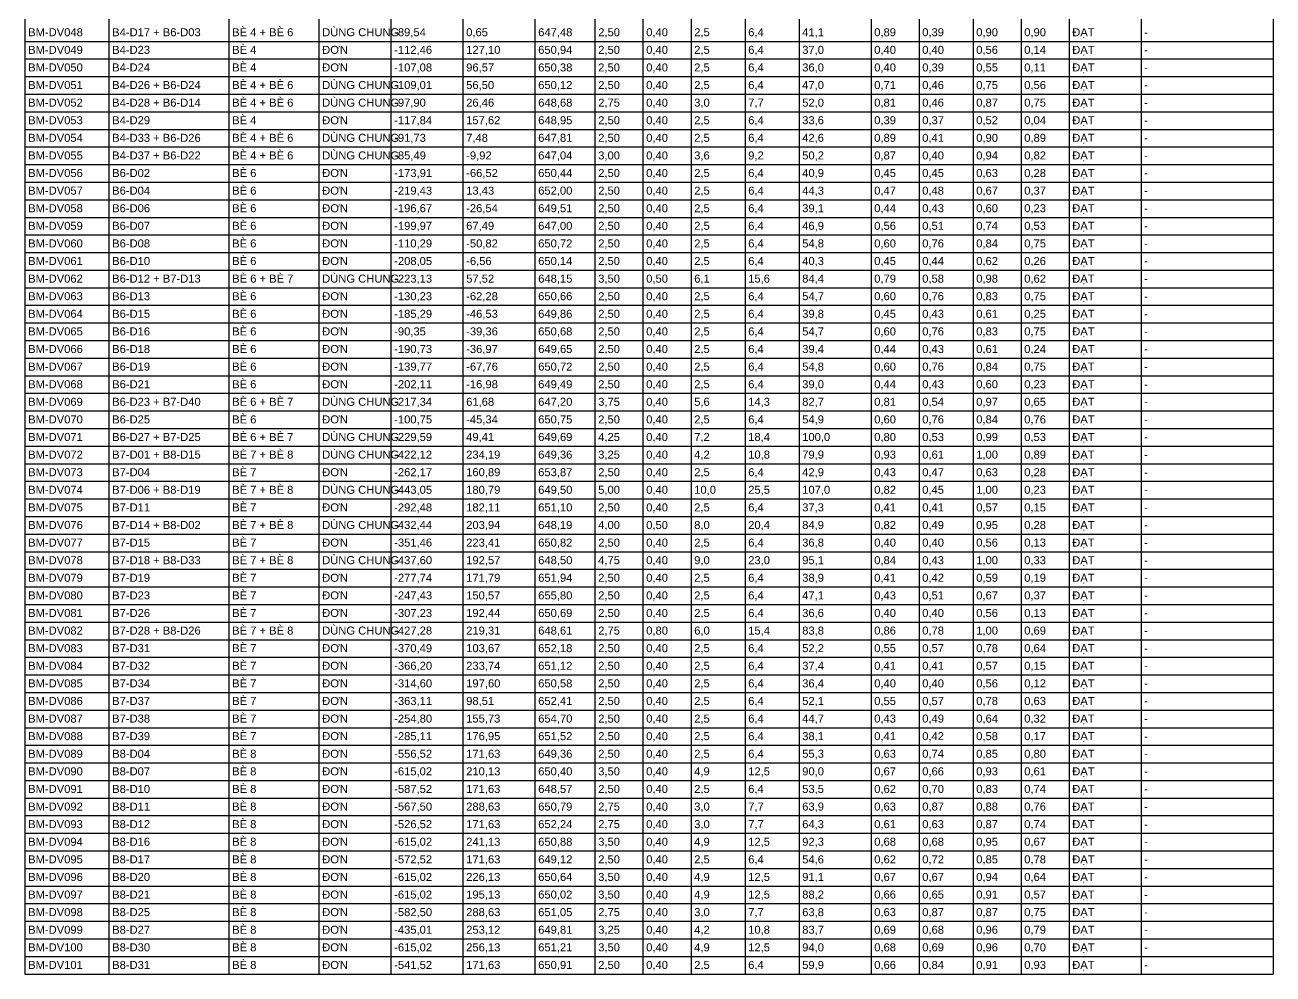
# Model space of a CAD drawing. Header units: metres. Extents: x -627 to 930, y -69 to 633.
# Drawn here: x 377.7 to 564.9, y 349.2 to 491.6 of the extents above; entities that cross this region are included whole.
import ezdxf

# ---------------------------------------------------------------- set-up
doc = ezdxf.new("R2010")
doc.units = ezdxf.units.M
doc.layers.add('08_BANG_THONG_KE_DE_NEO', color=7, linetype='CONTINUOUS')
doc.styles.add('VN', font='arial.ttf')

msp = doc.modelspace()

# ---------------------------------------------------------------- linework, layer by layer
at = {"layer": '08_BANG_THONG_KE_DE_NEO'}
for p, q in [((377.67, 618.488), (377.67, 349.208)), ((390.27, 618.488), (390.27, 349.208)), ((408.27, 618.488), (408.27, 349.208)), ((421.77, 618.488), (421.77, 349.208)), ((432.57, 618.488), (432.57, 349.208)), ((443.37, 618.488), (443.37, 349.208)), ((454.17, 618.488), (454.17, 349.208)), ((463.17, 618.488), (463.17, 349.208)), ((470.37, 618.488), (470.37, 349.208)), ((477.57, 618.488), (477.57, 349.208)), ((485.67, 618.488), (485.67, 349.208)), ((493.77, 618.488), (493.77, 349.208)), ((504.57, 618.488), (504.57, 349.208)), ((511.77, 618.488), (511.77, 349.208)), ((519.87, 618.488), (519.87, 349.208)), ((527.07, 618.488), (527.07, 349.208)), ((534.27, 618.488), (534.27, 349.208)), ((545.07, 618.488), (545.07, 349.208)), ((564.87, 618.488), (564.87, 349.208)), ((377.67, 489.128), (564.87, 489.128)), ((377.67, 486.488), (564.87, 486.488)), ((377.67, 483.848), (564.87, 483.848)), ((377.67, 481.208), (564.87, 481.208)), ((377.67, 478.568), (564.87, 478.568)), ((377.67, 475.928), (564.87, 475.928)), ((377.67, 473.288), (564.87, 473.288)), ((377.67, 470.648), (564.87, 470.648)), ((377.67, 468.008), (564.87, 468.008)), ((377.67, 465.368), (564.87, 465.368)), ((377.67, 462.728), (564.87, 462.728)), ((377.67, 460.088), (564.87, 460.088)), ((377.67, 457.448), (564.87, 457.448)), ((377.67, 454.808), (564.87, 454.808)), ((377.67, 452.168), (564.87, 452.168)), ((377.67, 449.528), (564.87, 449.528)), ((377.67, 446.888), (564.87, 446.888)), ((377.67, 444.248), (564.87, 444.248)), ((377.67, 441.608), (564.87, 441.608)), ((377.67, 438.968), (564.87, 438.968)), ((377.67, 436.328), (564.87, 436.328)), ((377.67, 433.688), (564.87, 433.688)), ((377.67, 431.048), (564.87, 431.048)), ((377.67, 428.408), (564.87, 428.408)), ((377.67, 425.768), (564.87, 425.768)), ((377.67, 423.128), (564.87, 423.128)), ((377.67, 420.488), (564.87, 420.488)), ((377.67, 417.848), (564.87, 417.848)), ((377.67, 415.208), (564.87, 415.208)), ((377.67, 412.568), (564.87, 412.568)), ((377.67, 409.928), (564.87, 409.928)), ((377.67, 407.288), (564.87, 407.288)), ((377.67, 404.648), (564.87, 404.648)), ((377.67, 402.008), (564.87, 402.008)), ((377.67, 399.368), (564.87, 399.368)), ((377.67, 396.728), (564.87, 396.728)), ((377.67, 394.088), (564.87, 394.088)), ((377.67, 391.448), (564.87, 391.448)), ((377.67, 388.808), (564.87, 388.808)), ((377.67, 386.168), (564.87, 386.168)), ((377.67, 383.528), (564.87, 383.528)), ((377.67, 380.888), (564.87, 380.888)), ((377.67, 378.248), (564.87, 378.248)), ((377.67, 375.608), (564.87, 375.608)), ((377.67, 372.968), (564.87, 372.968)), ((377.67, 370.328), (564.87, 370.328)), ((377.67, 367.688), (564.87, 367.688)), ((377.67, 365.048), (564.87, 365.048)), ((377.67, 362.408), (564.87, 362.408)), ((377.67, 359.768), (564.87, 359.768)), ((377.67, 357.128), (564.87, 357.128)), ((377.67, 354.488), (564.87, 354.488)), ((377.67, 351.848), (564.87, 351.848)), ((377.67, 349.208), (564.87, 349.208))]:
    msp.add_line(p, q, dxfattribs=at)

# ---------------------------------------------------------------- texts
at = {"layer": '08_BANG_THONG_KE_DE_NEO', "style": 'VN'}
for s, p in [('BM-DV048', (378.15, 489.896)), ('B4-D17 + B6-D03', (390.75, 489.896)), ('BÈ 4 + BÈ 6', (408.75, 489.896)), ('DÙNG CHUNG', (422.25, 489.896)), ('-89,54', (433.05, 489.896)), ('0,65', (443.85, 489.896)), ('647,48', (454.65, 489.896)), ('2,50', (463.65, 489.896)), ('0,40', (470.85, 489.896)), ('2,5', (478.05, 489.896)), ('6,4', (486.15, 489.896)), ('41,1', (494.25, 489.896)), ('0,89', (505.05, 489.896)), ('0,39', (512.25, 489.896)), ('0,90', (520.35, 489.896)), ('0,90', (527.55, 489.896)), ('ĐẠT', (534.75, 489.896)), ('BÈ 4', (408.75, 487.256)), ('-', (545.55, 489.896)), ('BM-DV049', (378.15, 487.256)), ('B4-D23', (390.75, 487.256)), ('ĐƠN', (422.25, 487.256)), ('-112,46', (433.05, 487.256)), ('127,10', (443.85, 487.256)), ('650,94', (454.65, 487.256)), ('2,50', (463.65, 487.256)), ('0,40', (470.85, 487.256)), ('2,5', (478.05, 487.256)), ('6,4', (486.15, 487.256)), ('37,0', (494.25, 487.256)), ('0,40', (505.05, 487.256)), ('0,40', (512.25, 487.256)), ('0,56', (520.35, 487.256)), ('0,14', (527.55, 487.256)), ('ĐẠT', (534.75, 487.256)), ('-', (545.55, 487.256)), ('BM-DV050', (378.15, 484.616)), ('B4-D24', (390.75, 484.616)), ('BÈ 4', (408.75, 484.616)), ('ĐƠN', (422.25, 484.616)), ('-107,08', (433.05, 484.616)), ('96,57', (443.85, 484.616)), ('650,38', (454.65, 484.616)), ('2,50', (463.65, 484.616)), ('0,40', (470.85, 484.616)), ('2,5', (478.05, 484.616)), ('6,4', (486.15, 484.616)), ('36,0', (494.25, 484.616)), ('0,40', (505.05, 484.616)), ('0,39', (512.25, 484.616)), ('0,55', (520.35, 484.616)), ('0,11', (527.55, 484.616)), ('ĐẠT', (534.75, 484.616)), ('-', (545.55, 484.616)), ('BM-DV051', (378.15, 481.976)), ('B4-D26 + B6-D24', (390.75, 481.976)), ('BÈ 4 + BÈ 6', (408.75, 481.976)), ('DÙNG CHUNG', (422.25, 481.976)), ('-109,01', (433.05, 481.976)), ('56,50', (443.85, 481.976)), ('650,12', (454.65, 481.976)), ('2,50', (463.65, 481.976)), ('0,40', (470.85, 481.976)), ('2,5', (478.05, 481.976)), ('6,4', (486.15, 481.976)), ('47,0', (494.25, 481.976)), ('0,71', (505.05, 481.976)), ('0,46', (512.25, 481.976)), ('0,75', (520.35, 481.976)), ('0,56', (527.55, 481.976)), ('ĐẠT', (534.75, 481.976)), ('-', (545.55, 481.976)), ('BM-DV052', (378.15, 479.336)), ('B4-D28 + B6-D14', (390.75, 479.336)), ('BÈ 4 + BÈ 6', (408.75, 479.336)), ('DÙNG CHUNG', (422.25, 479.336)), ('-97,90', (433.05, 479.336)), ('26,46', (443.85, 479.336)), ('648,68', (454.65, 479.336)), ('2,75', (463.65, 479.336)), ('0,40', (470.85, 479.336)), ('3,0', (478.05, 479.336)), ('7,7', (486.15, 479.336)), ('52,0', (494.25, 479.336)), ('0,81', (505.05, 479.336)), ('0,46', (512.25, 479.336)), ('0,87', (520.35, 479.336)), ('0,75', (527.55, 479.336)), ('ĐẠT', (534.75, 479.336)), ('-', (545.55, 479.336)), ('BM-DV053', (378.15, 476.696)), ('B4-D29', (390.75, 476.696)), ('BÈ 4', (408.75, 476.696)), ('ĐƠN', (422.25, 476.696)), ('-117,84', (433.05, 476.696)), ('157,62', (443.85, 476.696)), ('648,95', (454.65, 476.696)), ('2,50', (463.65, 476.696)), ('0,40', (470.85, 476.696)), ('2,5', (478.05, 476.696)), ('6,4', (486.15, 476.696)), ('33,6', (494.25, 476.696)), ('0,39', (505.05, 476.696)), ('0,37', (512.25, 476.696)), ('0,52', (520.35, 476.696)), ('0,04', (527.55, 476.696)), ('ĐẠT', (534.75, 476.696)), ('BÈ 4 + BÈ 6', (408.75, 474.056)), ('DÙNG CHUNG', (422.25, 474.056)), ('-', (545.55, 476.696)), ('BM-DV054', (378.15, 474.056)), ('B4-D33 + B6-D26', (390.75, 474.056)), ('-91,73', (433.05, 474.056)), ('7,48', (443.85, 474.056)), ('647,81', (454.65, 474.056)), ('2,50', (463.65, 474.056)), ('0,40', (470.85, 474.056)), ('2,5', (478.05, 474.056)), ('6,4', (486.15, 474.056)), ('42,6', (494.25, 474.056)), ('0,89', (505.05, 474.056)), ('0,41', (512.25, 474.056)), ('0,90', (520.35, 474.056)), ('0,89', (527.55, 474.056)), ('ĐẠT', (534.75, 474.056)), ('-', (545.55, 474.056)), ('BM-DV055', (378.15, 471.416)), ('B4-D37 + B6-D22', (390.75, 471.416)), ('BÈ 4 + BÈ 6', (408.75, 471.416)), ('DÙNG CHUNG', (422.25, 471.416)), ('-85,49', (433.05, 471.416)), ('-9,92', (443.85, 471.416)), ('647,04', (454.65, 471.416)), ('3,00', (463.65, 471.416)), ('0,40', (470.85, 471.416)), ('3,6', (478.05, 471.416)), ('9,2', (486.15, 471.416)), ('50,2', (494.25, 471.416)), ('0,87', (505.05, 471.416)), ('0,40', (512.25, 471.416)), ('0,94', (520.35, 471.416)), ('0,82', (527.55, 471.416)), ('ĐẠT', (534.75, 471.416)), ('-', (545.55, 471.416)), ('BM-DV056', (378.15, 468.776)), ('B6-D02', (390.75, 468.776)), ('BÈ 6', (408.75, 468.776)), ('ĐƠN', (422.25, 468.776)), ('-173,91', (433.05, 468.776)), ('-66,52', (443.85, 468.776)), ('650,44', (454.65, 468.776)), ('2,50', (463.65, 468.776)), ('0,40', (470.85, 468.776)), ('2,5', (478.05, 468.776)), ('6,4', (486.15, 468.776)), ('40,9', (494.25, 468.776)), ('0,45', (505.05, 468.776)), ('0,45', (512.25, 468.776)), ('0,63', (520.35, 468.776)), ('0,28', (527.55, 468.776)), ('ĐẠT', (534.75, 468.776)), ('-', (545.55, 468.776)), ('BM-DV057', (378.15, 466.136)), ('B6-D04', (390.75, 466.136)), ('BÈ 6', (408.75, 466.136)), ('ĐƠN', (422.25, 466.136)), ('-219,43', (433.05, 466.136)), ('13,43', (443.85, 466.136)), ('652,00', (454.65, 466.136)), ('2,50', (463.65, 466.136)), ('0,40', (470.85, 466.136)), ('2,5', (478.05, 466.136)), ('6,4', (486.15, 466.136)), ('44,3', (494.25, 466.136)), ('0,47', (505.05, 466.136)), ('0,48', (512.25, 466.136)), ('0,67', (520.35, 466.136)), ('0,37', (527.55, 466.136)), ('ĐẠT', (534.75, 466.136)), ('-', (545.55, 466.136)), ('BM-DV058', (378.15, 463.496)), ('B6-D06', (390.75, 463.496)), ('BÈ 6', (408.75, 463.496)), ('ĐƠN', (422.25, 463.496)), ('-196,67', (433.05, 463.496)), ('-26,54', (443.85, 463.496)), ('649,51', (454.65, 463.496)), ('2,50', (463.65, 463.496)), ('0,40', (470.85, 463.496)), ('2,5', (478.05, 463.496)), ('6,4', (486.15, 463.496)), ('39,1', (494.25, 463.496)), ('0,44', (505.05, 463.496)), ('0,43', (512.25, 463.496)), ('0,60', (520.35, 463.496)), ('0,23', (527.55, 463.496)), ('ĐẠT', (534.75, 463.496)), ('-', (545.55, 463.496)), ('BM-DV059', (378.15, 460.856)), ('B6-D07', (390.75, 460.856)), ('BÈ 6', (408.75, 460.856)), ('ĐƠN', (422.25, 460.856)), ('-199,97', (433.05, 460.856)), ('67,49', (443.85, 460.856)), ('647,00', (454.65, 460.856)), ('2,50', (463.65, 460.856)), ('0,40', (470.85, 460.856)), ('2,5', (478.05, 460.856)), ('6,4', (486.15, 460.856)), ('46,9', (494.25, 460.856)), ('0,56', (505.05, 460.856)), ('0,51', (512.25, 460.856)), ('0,74', (520.35, 460.856)), ('0,53', (527.55, 460.856)), ('ĐẠT', (534.75, 460.856)), ('-', (545.55, 460.856)), ('BM-DV060', (378.15, 458.216)), ('B6-D08', (390.75, 458.216)), ('BÈ 6', (408.75, 458.216)), ('ĐƠN', (422.25, 458.216)), ('-110,29', (433.05, 458.216)), ('-50,82', (443.85, 458.216)), ('650,72', (454.65, 458.216)), ('2,50', (463.65, 458.216)), ('0,40', (470.85, 458.216)), ('2,5', (478.05, 458.216)), ('6,4', (486.15, 458.216)), ('54,8', (494.25, 458.216)), ('0,60', (505.05, 458.216)), ('0,76', (512.25, 458.216)), ('0,84', (520.35, 458.216)), ('0,75', (527.55, 458.216)), ('ĐẠT', (534.75, 458.216)), ('-', (545.55, 458.216)), ('BM-DV061', (378.15, 455.576)), ('B6-D10', (390.75, 455.576)), ('BÈ 6', (408.75, 455.576)), ('ĐƠN', (422.25, 455.576)), ('-208,05', (433.05, 455.576)), ('-6,56', (443.85, 455.576)), ('650,14', (454.65, 455.576)), ('2,50', (463.65, 455.576)), ('0,40', (470.85, 455.576)), ('2,5', (478.05, 455.576)), ('6,4', (486.15, 455.576)), ('40,3', (494.25, 455.576)), ('0,45', (505.05, 455.576)), ('0,44', (512.25, 455.576)), ('0,62', (520.35, 455.576)), ('0,26', (527.55, 455.576)), ('ĐẠT', (534.75, 455.576)), ('-', (545.55, 455.576)), ('BM-DV062', (378.15, 452.936)), ('B6-D12 + B7-D13', (390.75, 452.936)), ('BÈ 6 + BÈ 7', (408.75, 452.936)), ('DÙNG CHUNG', (422.25, 452.936)), ('-223,13', (433.05, 452.936)), ('57,52', (443.85, 452.936)), ('648,15', (454.65, 452.936)), ('3,50', (463.65, 452.936)), ('0,50', (470.85, 452.936)), ('6,1', (478.05, 452.936)), ('15,6', (486.15, 452.936)), ('84,4', (494.25, 452.936)), ('0,79', (505.05, 452.936)), ('0,58', (512.25, 452.936)), ('0,98', (520.35, 452.936)), ('0,62', (527.55, 452.936)), ('ĐẠT', (534.75, 452.936)), ('-', (545.55, 452.936)), ('BM-DV063', (378.15, 450.296)), ('B6-D13', (390.75, 450.296)), ('BÈ 6', (408.75, 450.296)), ('ĐƠN', (422.25, 450.296)), ('-130,23', (433.05, 450.296)), ('-62,28', (443.85, 450.296)), ('650,66', (454.65, 450.296)), ('2,50', (463.65, 450.296)), ('0,40', (470.85, 450.296)), ('2,5', (478.05, 450.296)), ('6,4', (486.15, 450.296)), ('54,7', (494.25, 450.296)), ('0,60', (505.05, 450.296)), ('0,76', (512.25, 450.296)), ('0,83', (520.35, 450.296)), ('0,75', (527.55, 450.296)), ('ĐẠT', (534.75, 450.296)), ('-', (545.55, 450.296)), ('BM-DV064', (378.15, 447.656)), ('B6-D15', (390.75, 447.656)), ('BÈ 6', (408.75, 447.656)), ('ĐƠN', (422.25, 447.656)), ('-185,29', (433.05, 447.656)), ('-46,53', (443.85, 447.656)), ('649,86', (454.65, 447.656)), ('2,50', (463.65, 447.656)), ('0,40', (470.85, 447.656)), ('2,5', (478.05, 447.656)), ('6,4', (486.15, 447.656)), ('39,8', (494.25, 447.656)), ('0,45', (505.05, 447.656)), ('0,43', (512.25, 447.656)), ('0,61', (520.35, 447.656)), ('0,25', (527.55, 447.656)), ('ĐẠT', (534.75, 447.656)), ('-', (545.55, 447.656)), ('BM-DV065', (378.15, 445.016)), ('B6-D16', (390.75, 445.016)), ('BÈ 6', (408.75, 445.016)), ('ĐƠN', (422.25, 445.016)), ('-90,35', (433.05, 445.016)), ('-39,36', (443.85, 445.016)), ('650,68', (454.65, 445.016)), ('2,50', (463.65, 445.016)), ('0,40', (470.85, 445.016)), ('2,5', (478.05, 445.016)), ('6,4', (486.15, 445.016)), ('54,7', (494.25, 445.016)), ('0,60', (505.05, 445.016)), ('0,76', (512.25, 445.016)), ('0,83', (520.35, 445.016)), ('0,75', (527.55, 445.016)), ('ĐẠT', (534.75, 445.016)), ('-', (545.55, 445.016)), ('BÈ 6', (408.75, 442.376)), ('BM-DV066', (378.15, 442.376)), ('B6-D18', (390.75, 442.376)), ('ĐƠN', (422.25, 442.376)), ('-190,73', (433.05, 442.376)), ('-36,97', (443.85, 442.376)), ('649,65', (454.65, 442.376)), ('2,50', (463.65, 442.376)), ('0,40', (470.85, 442.376)), ('2,5', (478.05, 442.376)), ('6,4', (486.15, 442.376)), ('39,4', (494.25, 442.376)), ('0,44', (505.05, 442.376)), ('0,43', (512.25, 442.376)), ('0,61', (520.35, 442.376)), ('0,24', (527.55, 442.376)), ('ĐẠT', (534.75, 442.376)), ('-', (545.55, 442.376)), ('BM-DV067', (378.15, 439.736)), ('B6-D19', (390.75, 439.736)), ('BÈ 6', (408.75, 439.736)), ('ĐƠN', (422.25, 439.736)), ('-139,77', (433.05, 439.736)), ('-67,76', (443.85, 439.736)), ('650,72', (454.65, 439.736)), ('2,50', (463.65, 439.736)), ('0,40', (470.85, 439.736)), ('2,5', (478.05, 439.736)), ('6,4', (486.15, 439.736)), ('54,8', (494.25, 439.736)), ('0,60', (505.05, 439.736)), ('0,76', (512.25, 439.736)), ('0,84', (520.35, 439.736)), ('0,75', (527.55, 439.736)), ('ĐẠT', (534.75, 439.736)), ('-', (545.55, 439.736)), ('BM-DV068', (378.15, 437.096)), ('B6-D21', (390.75, 437.096)), ('BÈ 6', (408.75, 437.096)), ('ĐƠN', (422.25, 437.096)), ('-202,11', (433.05, 437.096)), ('-16,98', (443.85, 437.096)), ('649,49', (454.65, 437.096)), ('2,50', (463.65, 437.096)), ('0,40', (470.85, 437.096)), ('2,5', (478.05, 437.096)), ('6,4', (486.15, 437.096)), ('39,0', (494.25, 437.096)), ('0,44', (505.05, 437.096)), ('0,43', (512.25, 437.096)), ('0,60', (520.35, 437.096)), ('0,23', (527.55, 437.096)), ('ĐẠT', (534.75, 437.096)), ('-', (545.55, 437.096)), ('BM-DV069', (378.15, 434.456)), ('B6-D23 + B7-D40', (390.75, 434.456)), ('BÈ 6 + BÈ 7', (408.75, 434.456)), ('DÙNG CHUNG', (422.25, 434.456)), ('-217,34', (433.05, 434.456)), ('61,68', (443.85, 434.456)), ('647,20', (454.65, 434.456)), ('3,75', (463.65, 434.456)), ('0,40', (470.85, 434.456)), ('5,6', (478.05, 434.456)), ('14,3', (486.15, 434.456)), ('82,7', (494.25, 434.456)), ('0,81', (505.05, 434.456)), ('0,54', (512.25, 434.456)), ('0,97', (520.35, 434.456)), ('0,65', (527.55, 434.456)), ('ĐẠT', (534.75, 434.456)), ('-', (545.55, 434.456)), ('BM-DV070', (378.15, 431.816)), ('B6-D25', (390.75, 431.816)), ('BÈ 6', (408.75, 431.816)), ('ĐƠN', (422.25, 431.816)), ('-100,75', (433.05, 431.816)), ('-45,34', (443.85, 431.816)), ('650,75', (454.65, 431.816)), ('2,50', (463.65, 431.816)), ('0,40', (470.85, 431.816)), ('2,5', (478.05, 431.816)), ('6,4', (486.15, 431.816)), ('54,9', (494.25, 431.816)), ('0,60', (505.05, 431.816)), ('0,76', (512.25, 431.816)), ('0,84', (520.35, 431.816)), ('0,76', (527.55, 431.816)), ('ĐẠT', (534.75, 431.816)), ('BÈ 6 + BÈ 7', (408.75, 429.176)), ('DÙNG CHUNG', (422.25, 429.176)), ('-', (545.55, 431.816)), ('BM-DV071', (378.15, 429.176)), ('B6-D27 + B7-D25', (390.75, 429.176)), ('-229,59', (433.05, 429.176)), ('49,41', (443.85, 429.176)), ('649,69', (454.65, 429.176)), ('4,25', (463.65, 429.176)), ('0,40', (470.85, 429.176)), ('7,2', (478.05, 429.176)), ('18,4', (486.15, 429.176)), ('100,0', (494.25, 429.176)), ('0,80', (505.05, 429.176)), ('0,53', (512.25, 429.176)), ('0,99', (520.35, 429.176)), ('0,53', (527.55, 429.176)), ('ĐẠT', (534.75, 429.176)), ('-', (545.55, 429.176)), ('BM-DV072', (378.15, 426.536)), ('B7-D01 + B8-D15', (390.75, 426.536)), ('BÈ 7 + BÈ 8', (408.75, 426.536)), ('DÙNG CHUNG', (422.25, 426.536)), ('-422,12', (433.05, 426.536)), ('234,19', (443.85, 426.536)), ('649,36', (454.65, 426.536)), ('3,25', (463.65, 426.536)), ('0,40', (470.85, 426.536)), ('4,2', (478.05, 426.536)), ('10,8', (486.15, 426.536)), ('79,9', (494.25, 426.536)), ('0,93', (505.05, 426.536)), ('0,61', (512.25, 426.536)), ('1,00', (520.35, 426.536)), ('0,89', (527.55, 426.536)), ('ĐẠT', (534.75, 426.536)), ('-', (545.55, 426.536)), ('BM-DV073', (378.15, 423.896)), ('B7-D04', (390.75, 423.896)), ('BÈ 7', (408.75, 423.896)), ('ĐƠN', (422.25, 423.896)), ('-262,17', (433.05, 423.896)), ('160,89', (443.85, 423.896)), ('653,87', (454.65, 423.896)), ('2,50', (463.65, 423.896)), ('0,40', (470.85, 423.896)), ('2,5', (478.05, 423.896)), ('6,4', (486.15, 423.896)), ('42,9', (494.25, 423.896)), ('0,43', (505.05, 423.896)), ('0,47', (512.25, 423.896)), ('0,63', (520.35, 423.896)), ('0,28', (527.55, 423.896)), ('ĐẠT', (534.75, 423.896)), ('-', (545.55, 423.896)), ('BM-DV074', (378.15, 421.256)), ('B7-D06 + B8-D19', (390.75, 421.256)), ('BÈ 7 + BÈ 8', (408.75, 421.256)), ('DÙNG CHUNG', (422.25, 421.256)), ('-443,05', (433.05, 421.256)), ('180,79', (443.85, 421.256)), ('649,50', (454.65, 421.256)), ('5,00', (463.65, 421.256)), ('0,40', (470.85, 421.256)), ('10,0', (478.05, 421.256)), ('25,5', (486.15, 421.256)), ('107,0', (494.25, 421.256)), ('0,82', (505.05, 421.256)), ('0,45', (512.25, 421.256)), ('1,00', (520.35, 421.256)), ('0,23', (527.55, 421.256)), ('ĐẠT', (534.75, 421.256)), ('-', (545.55, 421.256)), ('BM-DV075', (378.15, 418.616)), ('B7-D11', (390.75, 418.616)), ('BÈ 7', (408.75, 418.616)), ('ĐƠN', (422.25, 418.616)), ('-292,48', (433.05, 418.616)), ('182,11', (443.85, 418.616)), ('651,10', (454.65, 418.616)), ('2,50', (463.65, 418.616)), ('0,40', (470.85, 418.616)), ('2,5', (478.05, 418.616)), ('6,4', (486.15, 418.616)), ('37,3', (494.25, 418.616)), ('0,41', (505.05, 418.616)), ('0,41', (512.25, 418.616)), ('0,57', (520.35, 418.616)), ('0,15', (527.55, 418.616)), ('ĐẠT', (534.75, 418.616)), ('BÈ 7 + BÈ 8', (408.75, 415.976)), ('DÙNG CHUNG', (422.25, 415.976)), ('-', (545.55, 418.616)), ('BM-DV076', (378.15, 415.976)), ('B7-D14 + B8-D02', (390.75, 415.976)), ('-432,44', (433.05, 415.976)), ('203,94', (443.85, 415.976)), ('648,19', (454.65, 415.976)), ('4,00', (463.65, 415.976)), ('0,50', (470.85, 415.976)), ('8,0', (478.05, 415.976)), ('20,4', (486.15, 415.976)), ('84,9', (494.25, 415.976)), ('0,82', (505.05, 415.976)), ('0,49', (512.25, 415.976)), ('0,95', (520.35, 415.976)), ('0,28', (527.55, 415.976)), ('ĐẠT', (534.75, 415.976)), ('-', (545.55, 415.976)), ('BM-DV077', (378.15, 413.336)), ('B7-D15', (390.75, 413.336)), ('BÈ 7', (408.75, 413.336)), ('ĐƠN', (422.25, 413.336)), ('-351,46', (433.05, 413.336)), ('223,41', (443.85, 413.336)), ('650,82', (454.65, 413.336)), ('2,50', (463.65, 413.336)), ('0,40', (470.85, 413.336)), ('2,5', (478.05, 413.336)), ('6,4', (486.15, 413.336)), ('36,8', (494.25, 413.336)), ('0,40', (505.05, 413.336)), ('0,40', (512.25, 413.336)), ('0,56', (520.35, 413.336)), ('0,13', (527.55, 413.336)), ('ĐẠT', (534.75, 413.336)), ('-', (545.55, 413.336)), ('BM-DV078', (378.15, 410.696)), ('B7-D18 + B8-D33', (390.75, 410.696)), ('BÈ 7 + BÈ 8', (408.75, 410.696)), ('DÙNG CHUNG', (422.25, 410.696)), ('-437,60', (433.05, 410.696)), ('192,57', (443.85, 410.696)), ('648,50', (454.65, 410.696)), ('4,75', (463.65, 410.696)), ('0,40', (470.85, 410.696)), ('9,0', (478.05, 410.696)), ('23,0', (486.15, 410.696)), ('95,1', (494.25, 410.696)), ('0,84', (505.05, 410.696)), ('0,43', (512.25, 410.696)), ('1,00', (520.35, 410.696)), ('0,33', (527.55, 410.696)), ('ĐẠT', (534.75, 410.696)), ('-', (545.55, 410.696)), ('BM-DV079', (378.15, 408.056)), ('B7-D19', (390.75, 408.056)), ('BÈ 7', (408.75, 408.056)), ('ĐƠN', (422.25, 408.056)), ('-277,74', (433.05, 408.056)), ('171,79', (443.85, 408.056)), ('651,94', (454.65, 408.056)), ('2,50', (463.65, 408.056)), ('0,40', (470.85, 408.056)), ('2,5', (478.05, 408.056)), ('6,4', (486.15, 408.056)), ('38,9', (494.25, 408.056)), ('0,41', (505.05, 408.056)), ('0,42', (512.25, 408.056)), ('0,59', (520.35, 408.056)), ('0,19', (527.55, 408.056)), ('ĐẠT', (534.75, 408.056)), ('-', (545.55, 408.056)), ('BM-DV080', (378.15, 405.416)), ('B7-D23', (390.75, 405.416)), ('BÈ 7', (408.75, 405.416)), ('ĐƠN', (422.25, 405.416)), ('-247,43', (433.05, 405.416)), ('150,57', (443.85, 405.416)), ('655,80', (454.65, 405.416)), ('2,50', (463.65, 405.416)), ('0,40', (470.85, 405.416)), ('2,5', (478.05, 405.416)), ('6,4', (486.15, 405.416)), ('47,1', (494.25, 405.416)), ('0,43', (505.05, 405.416)), ('0,51', (512.25, 405.416)), ('0,67', (520.35, 405.416)), ('0,37', (527.55, 405.416)), ('ĐẠT', (534.75, 405.416)), ('-', (545.55, 405.416)), ('BM-DV081', (378.15, 402.776)), ('B7-D26', (390.75, 402.776)), ('BÈ 7', (408.75, 402.776)), ('ĐƠN', (422.25, 402.776)), ('-307,23', (433.05, 402.776)), ('192,44', (443.85, 402.776)), ('650,69', (454.65, 402.776)), ('2,50', (463.65, 402.776)), ('0,40', (470.85, 402.776)), ('2,5', (478.05, 402.776)), ('6,4', (486.15, 402.776)), ('36,6', (494.25, 402.776)), ('0,40', (505.05, 402.776)), ('0,40', (512.25, 402.776)), ('0,56', (520.35, 402.776)), ('0,13', (527.55, 402.776)), ('ĐẠT', (534.75, 402.776)), ('-', (545.55, 402.776)), ('BM-DV082', (378.15, 400.136)), ('B7-D28 + B8-D26', (390.75, 400.136)), ('BÈ 7 + BÈ 8', (408.75, 400.136)), ('DÙNG CHUNG', (422.25, 400.136)), ('-427,28', (433.05, 400.136)), ('219,31', (443.85, 400.136)), ('648,61', (454.65, 400.136)), ('2,75', (463.65, 400.136)), ('0,80', (470.85, 400.136)), ('6,0', (478.05, 400.136)), ('15,4', (486.15, 400.136)), ('83,8', (494.25, 400.136)), ('0,86', (505.05, 400.136)), ('0,78', (512.25, 400.136)), ('1,00', (520.35, 400.136)), ('0,69', (527.55, 400.136)), ('ĐẠT', (534.75, 400.136)), ('-', (545.55, 400.136)), ('BÈ 7', (408.75, 397.496)), ('BM-DV083', (378.15, 397.496)), ('B7-D31', (390.75, 397.496)), ('ĐƠN', (422.25, 397.496)), ('-370,49', (433.05, 397.496)), ('103,67', (443.85, 397.496)), ('652,18', (454.65, 397.496)), ('2,50', (463.65, 397.496)), ('0,40', (470.85, 397.496)), ('2,5', (478.05, 397.496)), ('6,4', (486.15, 397.496)), ('52,2', (494.25, 397.496)), ('0,55', (505.05, 397.496)), ('0,57', (512.25, 397.496)), ('0,78', (520.35, 397.496)), ('0,64', (527.55, 397.496)), ('ĐẠT', (534.75, 397.496)), ('-', (545.55, 397.496)), ('BM-DV084', (378.15, 394.856)), ('B7-D32', (390.75, 394.856)), ('BÈ 7', (408.75, 394.856)), ('ĐƠN', (422.25, 394.856)), ('-366,20', (433.05, 394.856)), ('233,74', (443.85, 394.856)), ('651,12', (454.65, 394.856)), ('2,50', (463.65, 394.856)), ('0,40', (470.85, 394.856)), ('2,5', (478.05, 394.856)), ('6,4', (486.15, 394.856)), ('37,4', (494.25, 394.856)), ('0,41', (505.05, 394.856)), ('0,41', (512.25, 394.856)), ('0,57', (520.35, 394.856)), ('0,15', (527.55, 394.856)), ('ĐẠT', (534.75, 394.856)), ('-', (545.55, 394.856)), ('BM-DV085', (378.15, 392.216)), ('B7-D34', (390.75, 392.216)), ('BÈ 7', (408.75, 392.216)), ('ĐƠN', (422.25, 392.216)), ('-314,60', (433.05, 392.216)), ('197,60', (443.85, 392.216)), ('650,58', (454.65, 392.216)), ('2,50', (463.65, 392.216)), ('0,40', (470.85, 392.216)), ('2,5', (478.05, 392.216)), ('6,4', (486.15, 392.216)), ('36,4', (494.25, 392.216)), ('0,40', (505.05, 392.216)), ('0,40', (512.25, 392.216)), ('0,56', (520.35, 392.216)), ('0,12', (527.55, 392.216)), ('ĐẠT', (534.75, 392.216)), ('-', (545.55, 392.216)), ('BM-DV086', (378.15, 389.576)), ('B7-D37', (390.75, 389.576)), ('BÈ 7', (408.75, 389.576)), ('ĐƠN', (422.25, 389.576)), ('-363,11', (433.05, 389.576)), ('98,51', (443.85, 389.576)), ('652,41', (454.65, 389.576)), ('2,50', (463.65, 389.576)), ('0,40', (470.85, 389.576)), ('2,5', (478.05, 389.576)), ('6,4', (486.15, 389.576)), ('52,1', (494.25, 389.576)), ('0,55', (505.05, 389.576)), ('0,57', (512.25, 389.576)), ('0,78', (520.35, 389.576)), ('0,63', (527.55, 389.576)), ('ĐẠT', (534.75, 389.576)), ('-', (545.55, 389.576)), ('BM-DV087', (378.15, 386.936)), ('B7-D38', (390.75, 386.936)), ('BÈ 7', (408.75, 386.936)), ('ĐƠN', (422.25, 386.936)), ('-254,80', (433.05, 386.936)), ('155,73', (443.85, 386.936)), ('654,70', (454.65, 386.936)), ('2,50', (463.65, 386.936)), ('0,40', (470.85, 386.936)), ('2,5', (478.05, 386.936)), ('6,4', (486.15, 386.936)), ('44,7', (494.25, 386.936)), ('0,43', (505.05, 386.936)), ('0,49', (512.25, 386.936)), ('0,64', (520.35, 386.936)), ('0,32', (527.55, 386.936)), ('ĐẠT', (534.75, 386.936)), ('BÈ 7', (408.75, 384.296)), ('-', (545.55, 386.936)), ('BM-DV088', (378.15, 384.296)), ('B7-D39', (390.75, 384.296)), ('ĐƠN', (422.25, 384.296)), ('-285,11', (433.05, 384.296)), ('176,95', (443.85, 384.296)), ('651,52', (454.65, 384.296)), ('2,50', (463.65, 384.296)), ('0,40', (470.85, 384.296)), ('2,5', (478.05, 384.296)), ('6,4', (486.15, 384.296)), ('38,1', (494.25, 384.296)), ('0,41', (505.05, 384.296)), ('0,42', (512.25, 384.296)), ('0,58', (520.35, 384.296)), ('0,17', (527.55, 384.296)), ('ĐẠT', (534.75, 384.296)), ('-', (545.55, 384.296)), ('BM-DV089', (378.15, 381.656)), ('B8-D04', (390.75, 381.656)), ('BÈ 8', (408.75, 381.656)), ('ĐƠN', (422.25, 381.656)), ('-556,52', (433.05, 381.656)), ('171,63', (443.85, 381.656)), ('649,36', (454.65, 381.656)), ('2,50', (463.65, 381.656)), ('0,40', (470.85, 381.656)), ('2,5', (478.05, 381.656)), ('6,4', (486.15, 381.656)), ('55,3', (494.25, 381.656)), ('0,63', (505.05, 381.656)), ('0,74', (512.25, 381.656)), ('0,85', (520.35, 381.656)), ('0,80', (527.55, 381.656)), ('ĐẠT', (534.75, 381.656)), ('-', (545.55, 381.656)), ('BM-DV090', (378.15, 379.016)), ('B8-D07', (390.75, 379.016)), ('BÈ 8', (408.75, 379.016)), ('ĐƠN', (422.25, 379.016)), ('-615,02', (433.05, 379.016)), ('210,13', (443.85, 379.016)), ('650,40', (454.65, 379.016)), ('3,50', (463.65, 379.016)), ('0,40', (470.85, 379.016)), ('4,9', (478.05, 379.016)), ('12,5', (486.15, 379.016)), ('90,0', (494.25, 379.016)), ('0,67', (505.05, 379.016)), ('0,66', (512.25, 379.016)), ('0,93', (520.35, 379.016)), ('0,61', (527.55, 379.016)), ('ĐẠT', (534.75, 379.016)), ('-', (545.55, 379.016)), ('BM-DV091', (378.15, 376.376)), ('B8-D10', (390.75, 376.376)), ('BÈ 8', (408.75, 376.376)), ('ĐƠN', (422.25, 376.376)), ('-587,52', (433.05, 376.376)), ('171,63', (443.85, 376.376)), ('648,57', (454.65, 376.376)), ('2,50', (463.65, 376.376)), ('0,40', (470.85, 376.376)), ('2,5', (478.05, 376.376)), ('6,4', (486.15, 376.376)), ('53,5', (494.25, 376.376)), ('0,62', (505.05, 376.376)), ('0,70', (512.25, 376.376)), ('0,83', (520.35, 376.376)), ('0,74', (527.55, 376.376)), ('ĐẠT', (534.75, 376.376)), ('-', (545.55, 376.376)), ('BM-DV092', (378.15, 373.736)), ('B8-D11', (390.75, 373.736)), ('BÈ 8', (408.75, 373.736)), ('ĐƠN', (422.25, 373.736)), ('-567,50', (433.05, 373.736)), ('288,63', (443.85, 373.736)), ('650,79', (454.65, 373.736)), ('2,75', (463.65, 373.736)), ('0,40', (470.85, 373.736)), ('3,0', (478.05, 373.736)), ('7,7', (486.15, 373.736)), ('63,9', (494.25, 373.736)), ('0,63', (505.05, 373.736)), ('0,87', (512.25, 373.736)), ('0,88', (520.35, 373.736)), ('0,76', (527.55, 373.736)), ('ĐẠT', (534.75, 373.736)), ('BÈ 8', (408.75, 371.096)), ('-', (545.55, 373.736)), ('BM-DV093', (378.15, 371.096)), ('B8-D12', (390.75, 371.096)), ('ĐƠN', (422.25, 371.096)), ('-526,52', (433.05, 371.096)), ('171,63', (443.85, 371.096)), ('652,24', (454.65, 371.096)), ('2,75', (463.65, 371.096)), ('0,40', (470.85, 371.096)), ('3,0', (478.05, 371.096)), ('7,7', (486.15, 371.096)), ('64,3', (494.25, 371.096)), ('0,61', (505.05, 371.096)), ('0,63', (512.25, 371.096)), ('0,87', (520.35, 371.096)), ('0,74', (527.55, 371.096)), ('ĐẠT', (534.75, 371.096)), ('-', (545.55, 371.096)), ('BM-DV094', (378.15, 368.456)), ('B8-D16', (390.75, 368.456)), ('BÈ 8', (408.75, 368.456)), ('ĐƠN', (422.25, 368.456)), ('-615,02', (433.05, 368.456)), ('241,13', (443.85, 368.456)), ('650,88', (454.65, 368.456)), ('3,50', (463.65, 368.456)), ('0,40', (470.85, 368.456)), ('4,9', (478.05, 368.456)), ('12,5', (486.15, 368.456)), ('92,3', (494.25, 368.456)), ('0,68', (505.05, 368.456)), ('0,68', (512.25, 368.456)), ('0,95', (520.35, 368.456)), ('0,67', (527.55, 368.456)), ('ĐẠT', (534.75, 368.456)), ('-', (545.55, 368.456)), ('BM-DV095', (378.15, 365.816)), ('B8-D17', (390.75, 365.816)), ('BÈ 8', (408.75, 365.816)), ('ĐƠN', (422.25, 365.816)), ('-572,52', (433.05, 365.816)), ('171,63', (443.85, 365.816)), ('649,12', (454.65, 365.816)), ('2,50', (463.65, 365.816)), ('0,40', (470.85, 365.816)), ('2,5', (478.05, 365.816)), ('6,4', (486.15, 365.816)), ('54,6', (494.25, 365.816)), ('0,62', (505.05, 365.816)), ('0,72', (512.25, 365.816)), ('0,85', (520.35, 365.816)), ('0,78', (527.55, 365.816)), ('ĐẠT', (534.75, 365.816)), ('-', (545.55, 365.816)), ('BM-DV096', (378.15, 363.176)), ('B8-D20', (390.75, 363.176)), ('BÈ 8', (408.75, 363.176)), ('ĐƠN', (422.25, 363.176)), ('-615,02', (433.05, 363.176)), ('226,13', (443.85, 363.176)), ('650,64', (454.65, 363.176)), ('3,50', (463.65, 363.176)), ('0,40', (470.85, 363.176)), ('4,9', (478.05, 363.176)), ('12,5', (486.15, 363.176)), ('91,1', (494.25, 363.176)), ('0,67', (505.05, 363.176)), ('0,67', (512.25, 363.176)), ('0,94', (520.35, 363.176)), ('0,64', (527.55, 363.176)), ('ĐẠT', (534.75, 363.176)), ('-', (545.55, 363.176)), ('BM-DV097', (378.15, 360.536)), ('B8-D21', (390.75, 360.536)), ('BÈ 8', (408.75, 360.536)), ('ĐƠN', (422.25, 360.536)), ('-615,02', (433.05, 360.536)), ('195,13', (443.85, 360.536)), ('650,02', (454.65, 360.536)), ('3,50', (463.65, 360.536)), ('0,40', (470.85, 360.536)), ('4,9', (478.05, 360.536)), ('12,5', (486.15, 360.536)), ('88,2', (494.25, 360.536)), ('0,66', (505.05, 360.536)), ('0,65', (512.25, 360.536)), ('0,91', (520.35, 360.536)), ('0,57', (527.55, 360.536)), ('ĐẠT', (534.75, 360.536)), ('-', (545.55, 360.536)), ('BM-DV098', (378.15, 357.896)), ('B8-D25', (390.75, 357.896)), ('BÈ 8', (408.75, 357.896)), ('ĐƠN', (422.25, 357.896)), ('-582,50', (433.05, 357.896)), ('288,63', (443.85, 357.896)), ('651,05', (454.65, 357.896)), ('2,75', (463.65, 357.896)), ('0,40', (470.85, 357.896)), ('3,0', (478.05, 357.896)), ('7,7', (486.15, 357.896)), ('63,8', (494.25, 357.896)), ('0,63', (505.05, 357.896)), ('0,87', (512.25, 357.896)), ('0,87', (520.35, 357.896)), ('0,75', (527.55, 357.896)), ('ĐẠT', (534.75, 357.896)), ('-', (545.55, 357.896)), ('BM-DV099', (378.15, 355.256)), ('B8-D27', (390.75, 355.256)), ('BÈ 8', (408.75, 355.256)), ('ĐƠN', (422.25, 355.256)), ('-435,01', (433.05, 355.256)), ('253,12', (443.85, 355.256)), ('649,81', (454.65, 355.256)), ('3,25', (463.65, 355.256)), ('0,40', (470.85, 355.256)), ('4,2', (478.05, 355.256)), ('10,8', (486.15, 355.256)), ('83,7', (494.25, 355.256)), ('0,69', (505.05, 355.256)), ('0,68', (512.25, 355.256)), ('0,96', (520.35, 355.256)), ('0,79', (527.55, 355.256)), ('ĐẠT', (534.75, 355.256)), ('-', (545.55, 355.256)), ('BM-DV100', (378.15, 352.616)), ('B8-D30', (390.75, 352.616)), ('BÈ 8', (408.75, 352.616)), ('ĐƠN', (422.25, 352.616)), ('-615,02', (433.05, 352.616)), ('256,13', (443.85, 352.616)), ('651,21', (454.65, 352.616)), ('3,50', (463.65, 352.616)), ('0,40', (470.85, 352.616)), ('4,9', (478.05, 352.616)), ('12,5', (486.15, 352.616)), ('94,0', (494.25, 352.616)), ('0,68', (505.05, 352.616)), ('0,69', (512.25, 352.616)), ('0,96', (520.35, 352.616)), ('0,70', (527.55, 352.616)), ('ĐẠT', (534.75, 352.616)), ('-', (545.55, 352.616)), ('BM-DV101', (378.15, 349.976)), ('B8-D31', (390.75, 349.976)), ('BÈ 8', (408.75, 349.976)), ('ĐƠN', (422.25, 349.976)), ('-541,52', (433.05, 349.976)), ('171,63', (443.85, 349.976)), ('650,91', (454.65, 349.976)), ('2,50', (463.65, 349.976)), ('0,40', (470.85, 349.976)), ('2,5', (478.05, 349.976)), ('6,4', (486.15, 349.976)), ('59,9', (494.25, 349.976)), ('0,66', (505.05, 349.976)), ('0,84', (512.25, 349.976)), ('0,91', (520.35, 349.976)), ('0,93', (527.55, 349.976)), ('ĐẠT', (534.75, 349.976)), ('-', (545.55, 349.976))]:
    msp.add_text(s, height=1.2, dxfattribs=at).set_placement(p)

doc.saveas('drawing.dxf')
